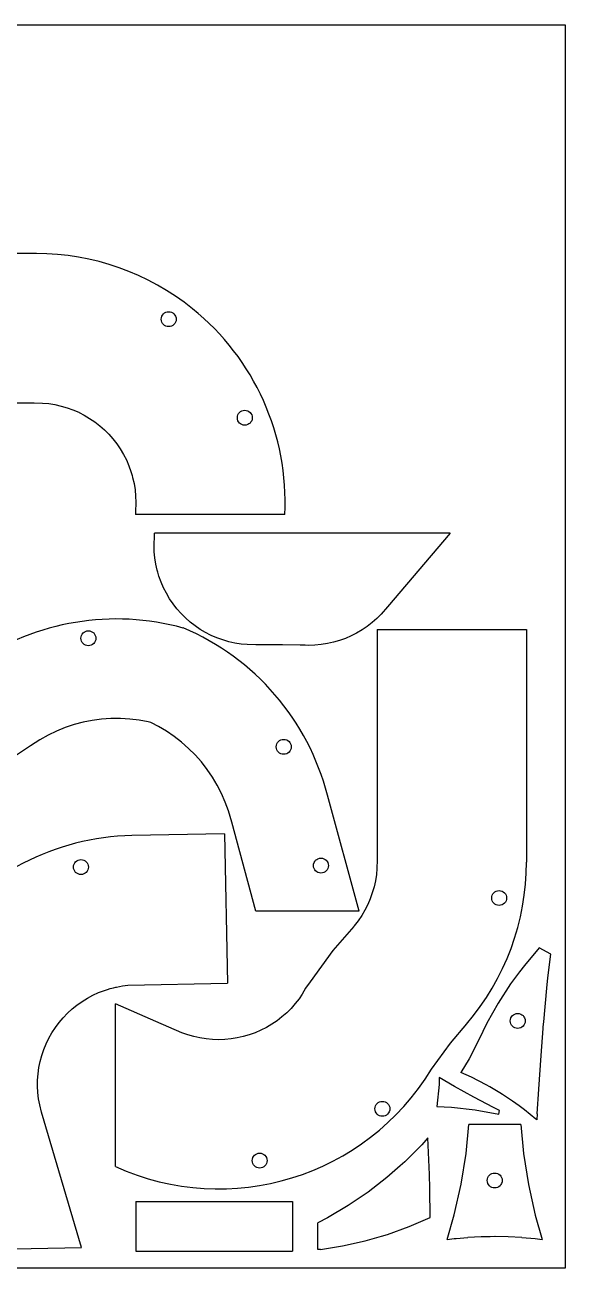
# Model space of a CAD drawing. Extents: x 0 to 1130, y 0 to 500.
# Drawn here: x 333 to 550, y 0 to 500 of the extents above; entities that cross this region are included whole.
import ezdxf

# ---------------------------------------------------------------- set-up
doc = ezdxf.new("R2010")
doc.units = 0
doc.header["$LTSCALE"] = 25.4
doc.layers.get('0').update_dxf_attribs({"color": 13, "linetype": 'CONTINUOUS'})

msp = doc.modelspace()

# ---------------------------------------------------------------- linework, layer by layer
at = {"color": 0}
for p, q in [((0, 500), (550, 500)), ((550, 500), (550, 0)), ((337.48, 408.01), (326.48, 408.01)), ((326.48, 348.01), (336.54, 348.01)), ((336.54, 348.01), (339.99, 347.9)), ((339.99, 347.9), (342.49, 347.66)), ((342.49, 347.66), (344.97, 347.27)), ((344.97, 347.27), (347.42, 346.72)), ((347.42, 346.72), (349.83, 346.02)), ((349.83, 346.02), (352.19, 345.17)), ((352.19, 345.17), (354.5, 344.18)), ((354.5, 344.18), (354.71, 344.07)), ((354.71, 344.07), (356.74, 343.04)), ((356.74, 343.04), (358.9, 341.76)), ((358.9, 341.76), (360.97, 340.35)), ((360.97, 340.35), (362.96, 338.81)), ((362.96, 338.81), (364.84, 337.15)), ((364.84, 337.15), (366.62, 335.37)), ((366.62, 335.37), (368.28, 333.49)), ((368.28, 333.49), (369.82, 331.5)), ((369.82, 331.5), (371.23, 329.43)), ((371.23, 329.43), (372.51, 327.27)), ((372.51, 327.27), (373.65, 325.03)), ((373.65, 325.03), (374.64, 322.72)), ((374.64, 322.72), (375.49, 320.36)), ((375.49, 320.36), (375.97, 318.72)), ((375.97, 318.72), (376.19, 317.95)), ((376.19, 317.95), (376.74, 315.5)), ((376.74, 315.5), (377.14, 313.02)), ((377.14, 313.02), (377.37, 310.52)), ((377.37, 310.52), (377.45, 308.01)), ((377.45, 308.01), (377.32, 303.97)), ((377.32, 303.97), (377.32, 303.02)), ((437.32, 303.02), (377.32, 303.02)), ((384.91, 294.69), (384.91, 295.63)), ((503.85, 295.63), (384.91, 295.63)), ((503.85, 295.63), (478.63, 265.91)), ((384.79, 290.64), (384.91, 294.69)), ((384.87, 288.13), (384.79, 290.64)), ((385.1, 285.63), (384.87, 288.13)), ((385.49, 283.15), (385.1, 285.63)), ((386.04, 280.7), (385.49, 283.15)), ((386.27, 279.93), (386.04, 280.7)), ((386.74, 278.29), (386.27, 279.93)), ((387.59, 275.93), (386.74, 278.29)), ((388.59, 273.62), (387.59, 275.93)), ((389.73, 271.39), (388.59, 273.62)), ((391.01, 269.23), (389.73, 271.39)), ((392.42, 267.15), (391.01, 269.23)), ((393.96, 265.17), (392.42, 267.15)), ((395.62, 263.28), (393.96, 265.17)), ((478.63, 265.91), (476.1, 263.04)), ((397.39, 261.51), (395.62, 263.28)), ((399.28, 259.85), (397.39, 261.51)), ((474.32, 261.26), (472.44, 259.6)), ((476.1, 263.04), (474.32, 261.26)), ((401.26, 258.31), (399.28, 259.85)), ((403.34, 256.9), (401.26, 258.31)), ((405.5, 255.62), (403.34, 256.9)), ((407.53, 254.58), (405.5, 255.62)), ((466.22, 255.38), (463.98, 254.24)), ((468.38, 256.65), (466.22, 255.38)), ((470.46, 258.07), (468.38, 256.65)), ((472.44, 259.6), (470.46, 258.07)), ((474.49, 256.84), (474.49, 164.2)), ((474.49, 256.84), (534.49, 256.84)), ((534.49, 256.84), (534.49, 163.26)), ((407.74, 254.48), (407.53, 254.58)), ((410.04, 253.48), (407.74, 254.48)), ((412.4, 252.63), (410.04, 253.48)), ((414.82, 251.93), (412.4, 252.63)), ((417.27, 251.38), (414.82, 251.93)), ((419.75, 250.99), (417.27, 251.38)), ((422.25, 250.75), (419.75, 250.99)), ((425.7, 250.64), (422.25, 250.75)), ((435.76, 250.64), (425.7, 250.64)), ((436.43, 250.64), (435.76, 250.64)), ((443.54, 250.53), (436.43, 250.64)), ((444.77, 250.51), (443.54, 250.53)), ((445.52, 250.48), (444.77, 250.51)), ((446.96, 250.43), (445.52, 250.48)), ((449.47, 250.51), (446.96, 250.43)), ((451.97, 250.75), (449.47, 250.51)), ((454.45, 251.14), (451.97, 250.75)), ((456.9, 251.69), (454.45, 251.14)), ((459.31, 252.39), (456.9, 251.69)), ((461.68, 253.24), (459.31, 252.39)), ((463.98, 254.24), (461.68, 253.24)), ((335.08, 210.08), (327.54, 204.96)), ((467.2, 143.62), (454.49, 190.18)), ((425.73, 143.62), (415.99, 179.34)), ((413.13, 174.69), (375.91, 173.93)), ((413.13, 174.69), (414.35, 114.56)), ((474.38, 160.75), (474.15, 158.25)), ((474.49, 164.2), (474.38, 160.75)), ((473.75, 155.77), (473.21, 153.32)), ((474.15, 158.25), (473.75, 155.77)), ((472.5, 150.91), (471.65, 148.54)), ((472.63, 151.35), (472.5, 150.91)), ((473.21, 153.32), (472.63, 151.35)), ((470.66, 146.24), (469.52, 144)), ((471.65, 148.54), (470.66, 146.24)), ((467.2, 143.62), (425.73, 143.62)), ((468.24, 141.84), (466.79, 139.71)), ((469.52, 144), (468.24, 141.84)), ((465.03, 137.46), (456.63, 127.75)), ((465.24, 137.71), (465.03, 137.46)), ((466.79, 139.71), (465.24, 137.71)), ((456.63, 127.75), (447.53, 115.12)), ((539.61, 128.82), (533.61, 121.72)), ((544.29, 126.33), (539.61, 128.82)), ((542.99, 116.8), (544.29, 126.33)), ((533.61, 121.72), (531.66, 119.1)), ((447.53, 115.12), (445.72, 112.61)), ((531.66, 119.1), (528.1, 114.31)), ((542.68, 112.61), (542.99, 116.8)), ((360.19, 109.77), (362.47, 110.81)), ((362.47, 110.81), (364.82, 111.71)), ((364.82, 111.71), (366.14, 112.12)), ((366.14, 112.12), (367.21, 112.46)), ((367.21, 112.46), (368.53, 112.78)), ((368.53, 112.78), (369.47, 113.01)), ((369.47, 113.01), (369.65, 113.06)), ((369.65, 113.06), (372.13, 113.5)), ((372.13, 113.5), (374.31, 113.75)), ((374.31, 113.75), (414.35, 114.56)), ((444.34, 110.23), (443.06, 108.35)), ((445.72, 112.61), (444.34, 110.23)), ((528.1, 114.31), (523.07, 106.56)), ((351.84, 104.23), (353.79, 105.81)), ((353.79, 105.81), (355.84, 107.26)), ((355.84, 107.26), (357.98, 108.58)), ((357.98, 108.58), (360.19, 109.77)), ((369.25, 40.88), (369.25, 106.26)), ((385.48, 99.23), (369.25, 106.26)), ((441.52, 106.36), (439.86, 104.48)), ((443.06, 108.35), (441.52, 106.36)), ((523.07, 106.56), (518.54, 98.51)), ((346.63, 98.8), (348.25, 100.72)), ((348.25, 100.72), (349.99, 102.53)), ((349.99, 102.53), (351.84, 104.23)), ((436.2, 101.04), (434.22, 99.5)), ((438.09, 102.7), (436.2, 101.04)), ((439.86, 104.48), (438.09, 102.7)), ((343.76, 94.68), (345.13, 96.79)), ((345.13, 96.79), (346.63, 98.8)), ((396.01, 94.68), (385.48, 99.23)), ((427.74, 95.67), (425.44, 94.68)), ((429.98, 96.81), (427.74, 95.67)), ((432.14, 98.09), (429.98, 96.81)), ((434.22, 99.5), (432.14, 98.09)), ((510.4, 98.19), (503.75, 90.52)), ((518.54, 98.51), (515.33, 91.87)), ((340.48, 87.91), (341.43, 90.24)), ((341.43, 90.24), (342.53, 92.5)), ((342.53, 92.5), (343.76, 94.68)), ((398.37, 93.83), (396.01, 94.68)), ((400.79, 93.13), (398.37, 93.83)), ((403.24, 92.58), (400.79, 93.13)), ((405.72, 92.19), (403.24, 92.58)), ((408.22, 91.95), (405.72, 92.19)), ((410.73, 91.87), (408.22, 91.95)), ((413.24, 91.95), (410.73, 91.87)), ((415.74, 92.19), (413.24, 91.95)), ((418.22, 92.58), (415.74, 92.19)), ((420.67, 93.13), (418.22, 92.58)), ((423.08, 93.83), (420.67, 93.13)), ((425.44, 94.68), (423.08, 93.83)), ((503.75, 90.52), (496.22, 80.06)), ((515.33, 91.87), (511.38, 84.21)), ((339.03, 83.11), (339.68, 85.53)), ((339.68, 85.53), (340.48, 87.91)), ((338.19, 78.16), (338.53, 80.65)), ((338.53, 80.65), (339.03, 83.11)), ((511.38, 84.21), (508.08, 78.68)), ((337.98, 73.15), (338, 75.66)), ((338, 75.66), (338.19, 78.16)), ((499.32, 76.69), (499.33, 73.79)), ((505.49, 73.07), (499.32, 76.69)), ((338.1, 70.64), (337.98, 73.15)), ((338.39, 68.14), (338.1, 70.64)), ((499.33, 73.79), (498.42, 65.02)), ((513.33, 68.73), (505.49, 73.07)), ((338.83, 65.67), (338.39, 68.14)), ((339.55, 62.76), (338.83, 65.67)), ((498.42, 65.02), (504.35, 64.71)), ((521.27, 64.58), (513.33, 68.73)), ((355.61, 8.25), (339.55, 62.76)), ((504.35, 64.71), (513.9, 63.6)), ((513.9, 63.6), (523.3, 61.91)), ((523.58, 63.45), (521.27, 64.58)), ((523.3, 61.91), (523.58, 63.45)), ((538.8, 62.09), (538.66, 59.61)), ((510.18, 46.16), (511.28, 57.83)), ((532.18, 57.83), (511.28, 57.83)), ((532.18, 57.83), (533.29, 46.07)), ((494.86, 52.4), (492.38, 49.59)), ((492.38, 49.59), (485.58, 42.79)), ((508.21, 33.74), (510.18, 46.16)), ((533.29, 46.07), (535.26, 33.61)), ((483.64, 41.08), (478.37, 36.43)), ((485.58, 42.79), (483.64, 41.08)), ((478.37, 36.43), (470.78, 30.54)), ((470.78, 30.54), (462.83, 25.14)), ((505.47, 21.48), (508.21, 33.74)), ((535.26, 33.61), (538.02, 21.31)), ((377.48, 26.86), (377.48, 6.86)), ((377.48, 26.86), (440.47, 26.86)), ((440.47, 26.86), (440.47, 6.86)), ((462.83, 25.14), (454.55, 20.25)), ((454.55, 20.25), (450.59, 18.23)), ((487.32, 16.71), (495.75, 20.36)), ((502.6, 11.58), (505.47, 21.48)), ((538.02, 21.31), (540.84, 11.58)), ((450.59, 7.43), (450.59, 18.23)), ((478.57, 13.56), (487.32, 16.71)), ((460.57, 8.94), (469.64, 10.97)), ((469.64, 10.97), (476.19, 12.87)), ((476.19, 12.87), (478.57, 13.56)), ((502.6, 11.58), (505.42, 11.9)), ((505.42, 11.9), (506.23, 11.96)), ((506.23, 11.96), (510.85, 12.33)), ((532.57, 12.33), (527.14, 12.58)), ((532.57, 12.33), (538, 11.9)), ((538, 11.9), (540.84, 11.58)), ((293.43, 6.99), (355.61, 8.25)), ((377.48, 6.86), (440.47, 6.86)), ((451.63, 7.53), (450.59, 7.43)), ((451.63, 7.53), (460.57, 8.94)), ((550, 0), (231.81, 0))]:
    msp.add_line(p, q, dxfattribs=at)
for points in [[(383.48, 219.43, 0), (382.45, 219.69, 0), (378.75, 220.37, 0), (375, 220.82, 0), (371.24, 221.04, 0), (367.47, 221.01, 0), (363.72, 220.76, 0), (359.98, 220.26, 0), (356.28, 219.53, 0), (352.64, 218.57, 0), (349.06, 217.39, 0), (345.57, 215.98, 0), (342.17, 214.36, 0), (338.88, 212.52, 0), (335.08, 210.08, 0)], [(415.99, 179.34, 0), (414.68, 183.85, 0), (413.4, 187.4, 0), (411.9, 190.85, 0), (410.19, 194.21, 0), (408.28, 197.45, 0), (406.16, 200.57, 0), (403.85, 203.55, 0), (401.36, 206.38, 0), (398.69, 209.04, 0), (395.87, 211.53, 0), (392.89, 213.84, 0), (389.77, 215.96, 0), (386.53, 217.88, 0), (383.73, 219.3, 0), (383.48, 219.43, 0)], [(541.41, 99.11, 0), (542.68, 112.61, 0)], [(538.8, 62.09, 0), (539.37, 71.98, 0), (540.31, 85.55, 0), (541.19, 96.39, 0)], [(541.19, 96.39, 0), (541.24, 97.01, 0), (541.41, 99.11, 0)], [(510.23, 77.74, 0), (508.08, 78.68, 0)], [(519.75, 72.9, 0), (518.26, 73.78, 0), (512.38, 76.8, 0), (510.23, 77.74, 0)], [(524.81, 69.85, 0), (523.74, 70.56, 0), (519.75, 72.9, 0)], [(531.53, 65.22, 0), (528.87, 67.17, 0), (524.81, 69.85, 0)], [(538.66, 59.61, 0), (538.26, 59.96, 0), (533.7, 63.63, 0), (531.53, 65.22, 0)], [(495.75, 20.36, 0), (495.59, 32.05, 0), (495.52, 37.62, 0), (494.86, 52.4, 0)], [(517.92, 12.61, 0), (516.28, 12.58, 0), (510.85, 12.33, 0)], [(519.81, 12.64, 0), (517.92, 12.61, 0)], [(521.71, 12.67, 0), (519.81, 12.64, 0)], [(521.89, 12.67, 0), (521.71, 12.67, 0)], [(527.14, 12.58, 0), (521.89, 12.67, 0)]]:
    msp.add_polyline3d(points, dxfattribs=at)
for centre in [(390.67, 381.64), (421.26, 341.98), (358.4, 253.31), (436.92, 209.65), (355.4, 161.29), (451.84, 161.9), (523.49, 148.86), (530.97, 99.43), (476.55, 64.07), (427.24, 43.26), (521.72, 35.25)]:
    msp.add_circle(centre, 3, dxfattribs=at)
for centre, start, end in [((337.48, 308.01), 51.1155, 90), ((337.48, 308.01), 357.1416, 51.1155), ((369.72, 161.08), 74.4668, 124.5412), ((357.63, 165.32), 14.4, 67.1227), ((377.94, 73.96), 91.1612, 195.5612), ((434.49, 163.26), 319.3964, 0), ((410.73, 131.84), 245.4898, 328.7993)]:
    msp.add_arc(centre, 100, start, end, dxfattribs=at)

doc.saveas('drawing.dxf')
